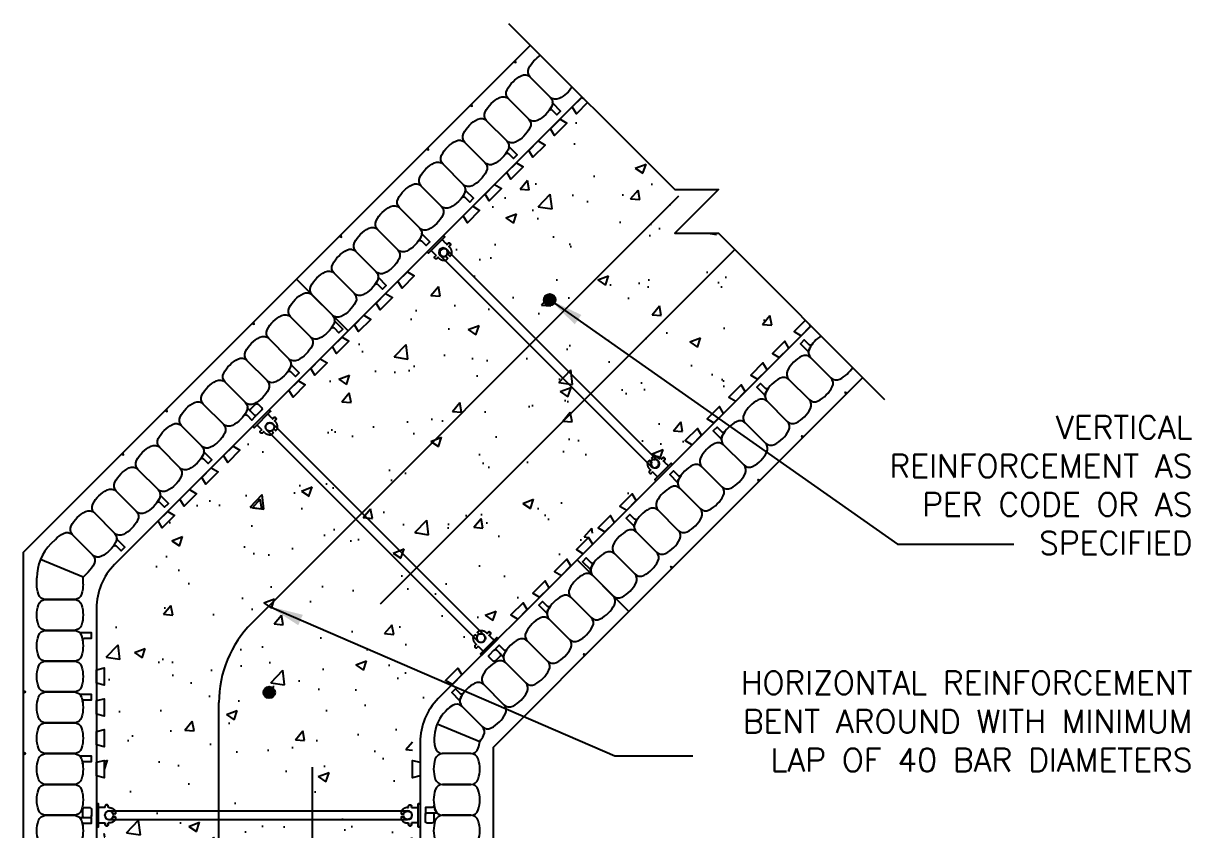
# Model space of a CAD drawing. Header units: inches. Extents: x 533.2 to 572.1, y 61.5 to 114.4.
# Drawn here: x 534.23 to 572.13, y 88.24 to 114.4 of the extents above; entities that cross this region are included whole.
import ezdxf

# ---------------------------------------------------------------- set-up
doc = ezdxf.new("R2010")
doc.units = ezdxf.units.IN
doc.header["$MEASUREMENT"] = 0
for name, color, linetype in [('DIM', 4, 'Continuous'), ('HATCH', 12, 'Continuous'), ('line25', 2, 'Continuous'), ('LINE3', 3, 'Continuous'), ('LINE50', 5, 'Continuous'), ('LINE9', 9, 'Continuous'), ('TEXT', 4, 'Continuous')]:
    doc.layers.add(name, color=color, linetype=linetype)
doc.styles.add('DIM', font='romans.shx', dxfattribs={"width": 0.7})
doc.styles.add('ROMANS', font='romans.shx', dxfattribs={"height": 0.75})
doc.dimstyles.new('ext_12', dxfattribs={"dimscale": 12, "dimtxt": 0.09375, "dimasz": 0.09375, "dimexe": 0.09375, "dimexo": 0.0625, "dimgap": 0.0625, "dimtad": 1, "dimdec": 1, "dimzin": 3, "dimdsep": 46, "dimlunit": 4, "dimtxsty": 'DIM', "dimcen": 0.09, "dimdle": 0.09375, "dimclrt": 4, "dimadec": 0, "dimazin": 0, "dimtfac": 1, "dimtdec": 1, "dimtmove": 2, "dimatfit": 3, "dimfxl": 0, "dimfrac": 2, "dimtolj": 1, "dimtzin": 0, "dimarcsym": 0})

# ---------------------------------------------------------------- blocks, each defined once
blk = doc.blocks.new('WEB_CENTRE_TOP_10')
for p, q in [((-0.141, 9.688), (-0.141, 0)), ((0.141, 9.688), (0.141, 0))]:
    blk.add_line(p, q)
for centre in [(0, 9.688), (0, 0)]:
    blk.add_circle(centre, 0.141)
blk = doc.blocks.new('Connector')
blk.add_point((0.271, 0))
at = {"layer": 'LINE9'}
for p, q in [((0, 0.375), (0, -0.375)), ((0.062, -0.375), (0.062, 0.375)), ((0.281, 0.25), (0.062, 0.25))]:
    blk.add_line(p, q, dxfattribs=at)
for points, weights in [([(0.007, 0.375), (0.004, 0.375), (0, 0.375)], [1, 0.972587069138, 0.950305488115]), ([(0.327, 0.343), (0.308, 0.343), (0.281, 0.317), (0.281, 0.297)], [1, 0.85355339, 0.85355339, 1]), ([(0.328, 0.343), (0.327, 0.343), (0.327, 0.343)], [1, 0.70710678, 1]), ([(0.375, 0.297), (0.375, 0.317), (0.348, 0.343), (0.329, 0.343)], [1, 0.85355339, 0.85355339, 1]), ([(0.406, 0.25), (0.546, 0.25), (0.619, 0.131)], [0.958404415409, 0.794674173519, 0.864651571113]), ([(0.619, 0.052), (0.612, 0.049), (0.604, 0.049)], [0.83615024178, 0.892081430621, 1]), ([(0, -0.375), (0.004, -0.375), (0.007, -0.375)], [0.950305488115, 0.972587069138, 1]), ([(0.281, -0.297), (0.281, -0.317), (0.308, -0.343), (0.327, -0.343)], [1, 0.85355339, 0.85355339, 1]), ([(0.327, -0.343), (0.281, -0.343), (0.281, -0.297)], [1, 0.70710678, 1]), ([(0.329, -0.343), (0.348, -0.343), (0.375, -0.317), (0.375, -0.297)], [1, 0.85355339, 0.85355339, 1]), ([(0.375, -0.297), (0.375, -0.343), (0.329, -0.343)], [1, 0.70710678, 1]), ([(0.619, -0.131), (0.546, -0.25), (0.406, -0.25)], [0.864651574428, 0.794674169686, 0.958404415195]), ([(0.604, -0.049), (0.612, -0.049), (0.619, -0.052)], [1, 0.89208144177, 0.836150253337])]:
    blk.add_rational_spline(points, weights, degree=2, dxfattribs=at)
for points, degree in [([(0, 0.375), (0.002, 0.375), (0.005, 0.375), (0.007, 0.375)], 3), ([(0.007, 0.375), (0.021, 0.375), (0.051, 0.375), (0.062, 0.375), (0.062, 0.375)], 3), ([(0.281, 0.25), (0.281, 0.297)], 1), ([(0.327, 0.343), (0.327, 0.343), (0.328, 0.343), (0.328, 0.343)], 3), ([(0.328, 0.343), (0.329, 0.343), (0.329, 0.343), (0.329, 0.343)], 3), ([(0.375, 0.25), (0.375, 0.297)], 1), ([(0.406, 0.25), (0.375, 0.25)], 1), ([(0.406, 0.25), (0.406, 0.25)], 1), ([(0.406, 0.25), (0.406, 0.25)], 1), ([(0.406, 0.25), (0.406, 0.25)], 1), ([(0.406, 0.25), (0.406, 0.25)], 1), ([(0.406, 0.25), (0.406, 0.25)], 1), ([(0.406, 0.25), (0.406, 0.25)], 1), ([(0.406, 0.25), (0.406, 0.25)], 1), ([(0.406, 0.25), (0.406, 0.25)], 1), ([(0.406, 0.25), (0.406, 0.25)], 1), ([(0.406, 0.25), (0.406, 0.25)], 1), ([(0.406, 0.25), (0.406, 0.25)], 1), ([(0.406, 0.25), (0.406, 0.25)], 1), ([(0.406, 0.25), (0.406, 0.25)], 1), ([(0.406, 0.25), (0.406, 0.25)], 1), ([(0.406, 0.25), (0.406, 0.25)], 1), ([(0.406, 0.25), (0.406, 0.25)], 1), ([(0.406, 0.25), (0.406, 0.25)], 1), ([(0.406, 0.25), (0.406, 0.25)], 1), ([(0.406, 0.25), (0.406, 0.25)], 1), ([(0.406, 0.25), (0.406, 0.25)], 1), ([(0.406, 0.25), (0.406, 0.25)], 1), ([(0.406, 0.25), (0.406, 0.25)], 1), ([(0.406, 0.25), (0.406, 0.25)], 1), ([(0.406, 0.25), (0.406, 0.25)], 1), ([(0.604, 0.049), (0.532, 0.049)], 1), ([(0.532, 0.049), (0.532, 0.049)], 1), ([(0.532, 0.049), (0.532, 0.049)], 1), ([(0.532, 0.049), (0.532, 0.049)], 1), ([(0.532, 0.049), (0.532, 0.049)], 1), ([(0.532, 0.049), (0.532, 0.049)], 1), ([(0.532, 0.049), (0.532, 0.049)], 1), ([(0.532, 0.049), (0.532, 0.049)], 1), ([(0.532, 0.049), (0.532, 0.049)], 1), ([(0.532, 0.049), (0.532, 0.049)], 1), ([(0.532, 0.049), (0.532, 0.049)], 1), ([(0.604, 0.049), (0.609, 0.049), (0.614, 0.05), (0.619, 0.052)], 3), ([(0.604, 0.049), (0.604, 0.049)], 1), ([(0.604, 0.049), (0.604, 0.049)], 1), ([(0.604, 0.049), (0.604, 0.049)], 1), ([(0.604, 0.049), (0.604, 0.049)], 1), ([(0.619, 0.131), (0.619, 0.052)], 1), ([(0.619, 0.131), (0.619, 0.131)], 1), ([(0.619, 0.131), (0.619, 0.131)], 1), ([(0.619, 0.131), (0.619, 0.131)], 1), ([(0.619, 0.131), (0.619, 0.131)], 1), ([(0.007, -0.375), (0.005, -0.375), (0.002, -0.375), (0, -0.375)], 3), ([(0.062, -0.375), (0.062, -0.375), (0.051, -0.375), (0.021, -0.375), (0.007, -0.375)], 3), ([(0.062, -0.25), (0.281, -0.25)], 1), ([(0.281, -0.297), (0.281, -0.25)], 1), ([(0.281, -0.25), (0.281, -0.297)], 1), ([(0.328, -0.343), (0.328, -0.343), (0.327, -0.343), (0.327, -0.343)], 3), ([(0.329, -0.343), (0.329, -0.343), (0.329, -0.343), (0.328, -0.343)], 3), ([(0.375, -0.25), (0.375, -0.297)], 1), ([(0.375, -0.297), (0.375, -0.25)], 1), ([(0.406, -0.25), (0.375, -0.25)], 1), ([(0.406, -0.25), (0.406, -0.25)], 1), ([(0.406, -0.25), (0.406, -0.25)], 1), ([(0.406, -0.25), (0.406, -0.25)], 1), ([(0.406, -0.25), (0.406, -0.25)], 1), ([(0.406, -0.25), (0.406, -0.25)], 1), ([(0.406, -0.25), (0.406, -0.25)], 1), ([(0.406, -0.25), (0.406, -0.25)], 1), ([(0.406, -0.25), (0.406, -0.25)], 1), ([(0.406, -0.25), (0.406, -0.25)], 1), ([(0.406, -0.25), (0.406, -0.25)], 1), ([(0.406, -0.25), (0.406, -0.25)], 1), ([(0.532, -0.049), (0.604, -0.049)], 1), ([(0.604, -0.049), (0.58, -0.049), (0.556, -0.049), (0.532, -0.049)], 3), ([(0.532, -0.049), (0.532, -0.049)], 1), ([(0.532, -0.049), (0.532, -0.049)], 1), ([(0.532, -0.049), (0.532, -0.049)], 1), ([(0.532, -0.049), (0.532, -0.049)], 1), ([(0.619, -0.052), (0.614, -0.05), (0.609, -0.049), (0.604, -0.049)], 3), ([(0.604, -0.049), (0.604, -0.049)], 1), ([(0.604, -0.049), (0.604, -0.049)], 1), ([(0.604, -0.049), (0.604, -0.049)], 1), ([(0.604, -0.049), (0.604, -0.049)], 1), ([(0.604, -0.049), (0.604, -0.049)], 1), ([(0.604, -0.049), (0.604, -0.049)], 1), ([(0.604, -0.049), (0.604, -0.049)], 1), ([(0.604, -0.049), (0.604, -0.049)], 1), ([(0.619, -0.052), (0.619, -0.131)], 1), ([(0.619, -0.131), (0.619, -0.131)], 1), ([(0.619, -0.131), (0.619, -0.131)], 1), ([(0.619, -0.131), (0.619, -0.131)], 1), ([(0.619, -0.131), (0.619, -0.131)], 1)]:
    blk.add_open_spline(points, degree=degree, dxfattribs=at)
for points, weights, knots in [([(0.062, 0.375), (0.062, 0.375), (0.046, 0.375), (0.03, 0.375), (0.007, 0.375)], [0.868718858569, 0.861102746415, 1, 0.861102734288, 0.868718859898], [0, 0, 0, 0.5, 0.5, 1, 1, 1]), ([(0.532, 0.049), (0.472, 0.203), (0.333, 0.113), (0.157, 0), (0.333, -0.113), (0.472, -0.203), (0.532, -0.049)], [0.899508922286, 0.599718215298, 1, 0.54226024, 1, 0.599718224335, 0.899508908749], [0, 0, 0, 0.318112, 0.318112, 0.681888, 0.681888, 1, 1, 1]), ([(0.007, -0.375), (0.03, -0.375), (0.046, -0.375), (0.062, -0.375), (0.062, -0.375)], [0.868718859319, 0.861102739573, 1, 0.861102742958, 0.868718858948], [0, 0, 0, 0.5, 0.5, 1, 1, 1])]:
    blk.add_rational_spline(points, weights, degree=2, knots=knots, dxfattribs=at)

msp = doc.modelspace()

# ---------------------------------------------------------------- hatches: boundary and pattern name
at = {"layer": 'HATCH'}
h = msp.add_hatch(dxfattribs=at)
h.set_pattern_fill('AR-CONC', color=256, scale=0.5, style=0)
h.set_pattern_definition([(50, (15.855, 22.5708), (3.586301, -0.31376), [0.375, -4.125]), (355, (15.855, 22.5708), (-0.693757, 3.76096), [0.3, -3.3]), (100.4514, (16.1537, 22.5446), (2.892547, 3.447198), [0.3187, -3.50571]), (46.1842, (15.855, 23.571), (5.336205, -0.827595), [0.5625, -6.1875]), (96.6356, (16.2995, 23.502), (4.673314, 4.87059), [0.47805, -5.258565]), (351.1842, (15.855, 23.571), (4.67331, 4.870593), [0.45, -4.95]), (21, (16.355, 23.3208), (2.984535, -2.013094), [0.375, -4.125]), (326, (16.355, 23.3208), (1.216577, 3.62575), [0.3, -3.3]), (71.4514, (16.6036, 23.153), (4.201113, 1.612652), [0.3187, -3.50571]), (37.5, (15.8549, 22.5708), (0.0607993, 1.6644693), [0, -3.26, 0, -3.35, 0, -3.3125]), (7.5, (15.8549, 22.5708), (1.3153477, 1.9720586), [0, -1.91, 0, -3.185, 0, -1.2625]), (327.5, (14.7399, 22.5708), (2.6691122, -0.1127744), [0, -1.25, 0, -3.9, 0, -5.175]), (317.5, (14.2399, 22.5708), (2.915931, 0.500525), [0, -1.625, 0, -2.59, 0, -3.675])])
h.paths.add_polyline_path([(546.853, 92.011), (559.609, 104.767), (556.78, 107.595), (555.366, 107.595), (556.78, 109.009), (555.366, 109.009), (552.537, 111.838), (536.853, 96.153), (536.853, 67.491), (540.754, 67.491), (542.041, 68.777), (542.041, 66.841), (542.762, 67.563), (546.853, 67.563)])
at = {"layer": 'LINE3'}
for points in [[(551.118, 105.436, 1), (551.493, 105.436, 1)], [(542.018, 92.694, 1), (542.393, 92.694, 1)]]:
    msp.add_hatch(color=256, dxfattribs=at).paths.add_polyline_path(points)

# ---------------------------------------------------------------- linework, layer by layer
at = {"layer": 'line25'}
for p, q in [((552.361, 112.015), (544.768, 104.422)), ((544.768, 104.422), (537.189, 96.842)), ((559.785, 104.59), (552.192, 96.997)), ((552.192, 96.997), (547.689, 92.493)), ((536.603, 95.428), (536.603, 68.709)), ((547.103, 91.079), (547.103, 68.709)), ((536.434, 88.689), (536.434, 88.709))]:
    msp.add_line(p, q, dxfattribs=at)
for points in [[(552.537, 111.838), (552.17, 111.471), (552.038, 111.692), (552.347, 112.001), (552.415, 111.96)], [(559.609, 104.767), (559.242, 104.4), (559.462, 104.267), (559.772, 104.576), (559.731, 104.644)]]:
    msp.add_lwpolyline(points, dxfattribs=at)
for points in [[(551.64, 111.294), (551.861, 111.161), (551.463, 110.764), (551.331, 110.984)], [(550.933, 110.587), (551.154, 110.454), (550.756, 110.056), (550.624, 110.277)], [(550.226, 109.88), (550.447, 109.747), (550.049, 109.349), (549.916, 109.57)], [(549.519, 109.173), (549.74, 109.04), (549.342, 108.642), (549.209, 108.863)], [(548.812, 108.466), (549.033, 108.333), (548.635, 107.935), (548.502, 108.156)], [(546.69, 106.344), (546.911, 106.211), (546.514, 105.814), (546.381, 106.035)], [(545.983, 105.637), (546.204, 105.504), (545.806, 105.107), (545.674, 105.328)], [(545.276, 104.93), (545.497, 104.797), (545.099, 104.4), (544.967, 104.62)], [(544.569, 104.223), (544.79, 104.09), (544.392, 103.693), (544.26, 103.913)], [(559.065, 103.869), (558.932, 104.09), (558.534, 103.693), (558.755, 103.56)], [(543.862, 103.516), (544.083, 103.383), (543.685, 102.985), (543.552, 103.206)], [(558.358, 103.162), (558.225, 103.383), (557.827, 102.985), (558.048, 102.853)], [(543.155, 102.809), (543.376, 102.676), (542.978, 102.278), (542.845, 102.499)], [(557.651, 102.455), (557.518, 102.676), (557.12, 102.278), (557.341, 102.146)], [(556.943, 101.748), (556.811, 101.969), (556.413, 101.571), (556.634, 101.439)], [(556.236, 101.041), (556.104, 101.262), (555.706, 100.864), (555.927, 100.731)], [(541.034, 100.687), (541.254, 100.555), (540.857, 100.157), (540.724, 100.378)], [(540.326, 99.98), (540.547, 99.848), (540.15, 99.45), (540.017, 99.671)], [(539.619, 99.273), (539.84, 99.14), (539.443, 98.743), (539.31, 98.964)], [(554.115, 98.92), (553.982, 99.14), (553.585, 98.743), (553.806, 98.61)], [(538.912, 98.566), (539.133, 98.433), (538.735, 98.036), (538.603, 98.257)], [(553.408, 98.212), (553.275, 98.433), (552.878, 98.036), (553.098, 97.903)], [(552.701, 97.505), (552.568, 97.726), (552.17, 97.329), (552.391, 97.196)], [(551.994, 96.798), (551.861, 97.019), (551.463, 96.621), (551.684, 96.489)], [(551.287, 96.091), (551.154, 96.312), (550.756, 95.914), (550.977, 95.782)], [(550.579, 95.384), (550.447, 95.605), (550.049, 95.207), (550.27, 95.075)], [(536.603, 93.428), (536.853, 93.491), (536.853, 92.928), (536.603, 92.991)], [(548.149, 92.953), (547.928, 93.086), (548.325, 93.484), (548.458, 93.263)], [(536.603, 92.428), (536.853, 92.491), (536.853, 91.928), (536.603, 91.991)], [(536.603, 91.428), (536.853, 91.491), (536.853, 90.928), (536.603, 90.991)], [(536.603, 90.428), (536.853, 90.491), (536.853, 89.928), (536.603, 89.991)], [(547.103, 89.991), (546.853, 89.928), (546.853, 90.491), (547.103, 90.428)]]:
    msp.add_lwpolyline(points, close=True, dxfattribs=at)
for centre in [(538.603, 95.428), (549.103, 91.079)]:
    msp.add_arc(centre, 2, 135, 180, dxfattribs=at)
at = {"layer": 'LINE3'}
for p, q in [((555.489, 108.792), (541.639, 94.941)), ((545.819, 95.565), (557.315, 107.06)), ((540.572, 67.396), (540.572, 92.365)), ((543.604, 67.396), (543.604, 90.269))]:
    msp.add_line(p, q, dxfattribs=at)
for centre in [(551.305, 105.436), (542.205, 92.694)]:
    msp.add_circle(centre, 0.188, dxfattribs=at)
msp.add_arc((544.221, 92.363), 3.649, 135.0384, 179.9616, dxfattribs=at)
at = {"layer": 'LINE50'}
for p, q in [((543.088, 106.101), (550.681, 113.694)), ((534.228, 97.24), (543.088, 106.101)), ((543.088, 106.101), (544.768, 104.422)), ((543.088, 106.101), (544.768, 104.422)), ((544.768, 104.422), (543.088, 106.101)), ((543.088, 106.101), (544.768, 104.422)), ((553.872, 95.318), (561.465, 102.911)), ((534.228, 68.709), (534.228, 97.24)), ((552.192, 96.997), (553.872, 95.318)), ((553.872, 95.318), (552.192, 96.997)), ((553.872, 95.318), (552.192, 96.997)), ((553.872, 95.318), (552.192, 96.997)), ((549.478, 90.924), (553.872, 95.318)), ((549.478, 68.709), (549.478, 90.924))]:
    msp.add_line(p, q, dxfattribs=at)
at = {"layer": 'LINE9'}
for p, q in [((535.266, 97.66), (535.123, 97.517)), ((536.165, 96.438), (534.784, 97.01)), ((534.665, 96.209), (534.665, 96.412)), ((536.327, 96.599), (536.165, 96.438)), ((536.165, 96.209), (536.165, 96.438)), ((549.115, 91.589), (548.464, 92.24)), ((547.659, 91.677), (549.035, 91.107)), ((548.751, 90.709), (547.83, 90.709)), ((547.271, 88.73), (547.271, 88.709))]:
    msp.add_line(p, q, dxfattribs=at)
at = {"layer": 'LINE9', "flags": 128}
msp.add_lwpolyline([(549.974, 114.401), (555.366, 109.009), (556.78, 109.009), (555.366, 107.595), (556.78, 107.595), (562.172, 102.203)], dxfattribs=at)
at = {"layer": 'LINE9'}
for points in [[(552.032, 112.343, -0.13547), (551.615, 111.961, -0.325305), (551.325, 112.007), (550.674, 112.658, -0.325305), (550.628, 112.949, -0.13547), (551.01, 113.365, -0.325305)], [(560.114, 104.261, 0.13547), (559.732, 103.845, 0.325305), (559.778, 103.554), (560.429, 102.903, 0.325305), (560.719, 102.857, 0.13547), (561.136, 103.239, 0.325305)], [(535.266, 97.66, -0.078351), (535.534, 97.855, -0.325305), (535.824, 97.809), (536.476, 97.158, -0.325305), (536.521, 96.867, -0.157671)], [(536.521, 96.867, -0.078351), (536.327, 96.599, -0.325305)], [(536.165, 96.209, -0.078351), (536.114, 95.882, -0.325305), (535.876, 95.709), (534.955, 95.709, -0.325305), (534.717, 95.882, -0.078351), (534.665, 96.209, -0.325305)]]:
    msp.add_lwpolyline(points, format="xyb", dxfattribs=at)
for points in [[(550.137, 113.15), (550.205, 113.127), (550.182, 113.194)], [(548.723, 111.736), (548.791, 111.712), (548.767, 111.78)], [(547.309, 110.322), (547.377, 110.298), (547.353, 110.366)], [(544.481, 107.493), (544.548, 107.47), (544.525, 107.537)], [(541.652, 104.665), (541.72, 104.641), (541.696, 104.709)], [(560.921, 102.367), (560.897, 102.434), (560.965, 102.411)], [(538.824, 101.836), (538.891, 101.813), (538.868, 101.881)], [(559.507, 100.952), (559.483, 101.02), (559.551, 100.997)], [(537.41, 100.422), (537.477, 100.399), (537.454, 100.466)], [(558.092, 99.538), (558.069, 99.606), (558.137, 99.582)], [(555.264, 96.71), (555.24, 96.777), (555.308, 96.754)], [(552.436, 93.881), (552.412, 93.949), (552.48, 93.926)], [(534.228, 92.678), (534.292, 92.709), (534.228, 92.741)], [(534.228, 90.678), (534.292, 90.709), (534.228, 90.741)]]:
    msp.add_lwpolyline(points, close=True, dxfattribs=at)
for points in [[(551.371, 111.716, -0.157671), (550.908, 111.254, -0.325305), (550.618, 111.3), (549.966, 111.951, -0.325305), (549.921, 112.242, -0.157671), (550.383, 112.704, -0.325305), (550.674, 112.658), (551.325, 112.007, -0.325305)], [(550.664, 111.009, -0.157671), (550.201, 110.547, -0.325305), (549.911, 110.593), (549.259, 111.244, -0.325305), (549.214, 111.534, -0.157671), (549.676, 111.997, -0.325305), (549.966, 111.951), (550.618, 111.3, -0.325305)], [(551.371, 111.716, -0.037267), (551.288, 111.581, -0.463036), (551.383, 111.589), (551.54, 111.432), (551.661, 111.553), (551.416, 111.798, -0.189002), (551.398, 111.84, -0.128407)], [(549.957, 110.302, -0.157671), (549.494, 109.84, -0.325305), (549.204, 109.885), (548.552, 110.537, -0.325305), (548.506, 110.827, -0.157671), (548.969, 111.29, -0.325305), (549.259, 111.244), (549.911, 110.593, -0.325305)], [(549.249, 109.595, -0.157671), (548.787, 109.133, -0.325305), (548.496, 109.178), (547.845, 109.83, -0.325305), (547.799, 110.12, -0.157671), (548.262, 110.583, -0.325305), (548.552, 110.537), (549.204, 109.885, -0.325305)], [(549.957, 110.302, -0.037267), (549.874, 110.167, -0.463036), (549.969, 110.175), (550.126, 110.018), (550.247, 110.139), (550.002, 110.384, -0.189002), (549.984, 110.425, -0.128407)], [(548.542, 108.888, -0.157671), (548.08, 108.425, -0.325305), (547.789, 108.471), (547.138, 109.123, -0.325305), (547.092, 109.413, -0.157671), (547.555, 109.876, -0.325305), (547.845, 109.83), (548.496, 109.178, -0.325305)], [(547.835, 108.181, -0.157671), (547.373, 107.718, -0.325305), (547.082, 107.764), (546.431, 108.415, -0.325305), (546.385, 108.706, -0.157671), (546.847, 109.168, -0.325305), (547.138, 109.123), (547.789, 108.471, -0.325305)], [(548.542, 108.888, -0.037267), (548.46, 108.753, -0.463036), (548.555, 108.76), (548.712, 108.604), (548.833, 108.725), (548.588, 108.969, -0.189002), (548.57, 109.011, -0.128407)], [(547.128, 107.474, -0.157671), (546.666, 107.011, -0.325305), (546.375, 107.057), (545.724, 107.708, -0.325305), (545.678, 107.999, -0.157671), (546.14, 108.461, -0.325305), (546.431, 108.415), (547.082, 107.764, -0.325305)], [(546.421, 106.766, -0.157671), (545.959, 106.304, -0.325305), (545.668, 106.35), (545.017, 107.001, -0.325305), (544.971, 107.292, -0.157671), (545.433, 107.754, -0.325305), (545.724, 107.708), (546.375, 107.057, -0.325305)], [(547.128, 107.474, -0.037267), (547.046, 107.338, -0.463036), (547.141, 107.346), (547.298, 107.19), (547.418, 107.31), (547.174, 107.555, -0.189002), (547.155, 107.597, -0.128407)], [(545.714, 106.059, -0.157671), (545.252, 105.597, -0.325305), (544.961, 105.643), (544.31, 106.294, -0.325305), (544.264, 106.585, -0.157671), (544.726, 107.047, -0.325305), (545.017, 107.001), (545.668, 106.35, -0.325305)], [(545.007, 105.352, -0.157671), (544.544, 104.89, -0.325305), (544.254, 104.936), (543.602, 105.587, -0.325305), (543.557, 105.878, -0.157671), (544.019, 106.34, -0.325305), (544.31, 106.294), (544.961, 105.643, -0.325305)], [(545.714, 106.059, -0.037267), (545.632, 105.924, -0.463036), (545.727, 105.932), (545.883, 105.775), (546.004, 105.896), (545.759, 106.141, -0.189002), (545.741, 106.183, -0.128407)], [(544.3, 104.645, -0.157671), (543.837, 104.183, -0.325305), (543.547, 104.229), (542.895, 104.88, -0.325305), (542.85, 105.171, -0.157671), (543.312, 105.633, -0.325305), (543.602, 105.587), (544.254, 104.936, -0.325305)], [(543.593, 103.938, -0.157671), (543.13, 103.476, -0.325305), (542.84, 103.521), (542.188, 104.173, -0.325305), (542.142, 104.463, -0.157671), (542.605, 104.926, -0.325305), (542.895, 104.88), (543.547, 104.229, -0.325305)], [(544.3, 104.645, -0.037267), (544.217, 104.51, -0.463036), (544.312, 104.518), (544.469, 104.361), (544.59, 104.482), (544.345, 104.727, -0.189002), (544.327, 104.768, -0.128407)], [(542.885, 103.231, -0.157671), (542.423, 102.769, -0.325305), (542.133, 102.814), (541.481, 103.466, -0.325305), (541.435, 103.756, -0.157671), (541.898, 104.219, -0.325305), (542.188, 104.173), (542.84, 103.521, -0.325305)], [(559.732, 103.845, -0.037267), (559.814, 103.98, -0.463036), (559.719, 103.972), (559.562, 104.129), (559.442, 104.008), (559.686, 103.763, -0.189002), (559.705, 103.721, -0.128407)], [(542.178, 102.524, -0.157671), (541.716, 102.061, -0.325305), (541.425, 102.107), (540.774, 102.759, -0.325305), (540.728, 103.049, -0.157671), (541.191, 103.512, -0.325305), (541.481, 103.466), (542.133, 102.814, -0.325305)], [(559.487, 103.6, 0.157671), (559.025, 103.138, 0.325305), (559.07, 102.847), (559.722, 102.196, 0.325305), (560.012, 102.15, 0.157671), (560.475, 102.612, 0.325305), (560.429, 102.903), (559.778, 103.554, 0.325305)], [(542.885, 103.231, -0.037267), (542.803, 103.096, -0.463036), (542.898, 103.104), (543.055, 102.947), (543.176, 103.068), (542.931, 103.312, -0.189002), (542.913, 103.354, -0.128407)], [(541.471, 101.817, -0.157671), (541.009, 101.354, -0.325305), (540.718, 101.4), (540.067, 102.052, -0.325305), (540.021, 102.342, -0.157671), (540.483, 102.804, -0.325305), (540.774, 102.759), (541.425, 102.107, -0.325305)], [(558.78, 102.893, 0.157671), (558.318, 102.43, 0.325305), (558.363, 102.14), (559.015, 101.489, 0.325305), (559.305, 101.443, 0.157671), (559.768, 101.905, 0.325305), (559.722, 102.196), (559.07, 102.847, 0.325305)], [(558.318, 102.43, -0.037267), (558.4, 102.566, -0.463036), (558.305, 102.558), (558.148, 102.714), (558.027, 102.594), (558.272, 102.349, -0.189002), (558.29, 102.307, -0.128407)], [(540.764, 101.11, -0.157671), (540.302, 100.647, -0.325305), (540.011, 100.693), (539.36, 101.344, -0.325305), (539.314, 101.635, -0.157671), (539.776, 102.097, -0.325305), (540.067, 102.052), (540.718, 101.4, -0.325305)], [(541.956, 101.848), (541.806, 101.698, -0.414214), (541.717, 101.698), (541.609, 101.806, -0.414214), (541.609, 101.894), (541.76, 102.044, -0.414214), (541.848, 102.044), (541.956, 101.936, -0.414214)], [(558.073, 102.186, 0.157671), (557.61, 101.723, 0.325305), (557.656, 101.433), (558.308, 100.781, 0.325305), (558.598, 100.736, 0.157671), (559.061, 101.198, 0.325305), (559.015, 101.489), (558.363, 102.14, 0.325305)], [(541.471, 101.817, -0.037267), (541.389, 101.682, -0.463036), (541.484, 101.689), (541.641, 101.533), (541.761, 101.654), (541.517, 101.898, -0.189002), (541.498, 101.94, -0.128407)], [(540.057, 100.402, -0.157671), (539.595, 99.94, -0.325305), (539.304, 99.986), (538.653, 100.637, -0.325305), (538.607, 100.928, -0.157671), (539.069, 101.39, -0.325305), (539.36, 101.344), (540.011, 100.693, -0.325305)], [(556.903, 101.016, -0.037267), (556.986, 101.151, -0.463036), (556.891, 101.144), (556.734, 101.3), (556.613, 101.179), (556.858, 100.935, -0.189002), (556.876, 100.893, -0.128407)], [(557.366, 101.479, 0.157671), (556.903, 101.016, 0.325305), (556.949, 100.726), (557.6, 100.074, 0.325305), (557.891, 100.029, 0.157671), (558.353, 100.491, 0.325305), (558.308, 100.781), (557.656, 101.433, 0.325305)], [(539.35, 99.695, -0.157671), (538.888, 99.233, -0.325305), (538.597, 99.279), (537.946, 99.93, -0.325305), (537.9, 100.221, -0.157671), (538.362, 100.683, -0.325305), (538.653, 100.637), (539.304, 99.986, -0.325305)], [(540.057, 100.402, -0.037267), (539.975, 100.267, -0.463036), (540.07, 100.275), (540.226, 100.118), (540.347, 100.239), (540.103, 100.484, -0.189002), (540.084, 100.526, -0.128407)], [(556.659, 100.772, 0.157671), (556.196, 100.309, 0.325305), (556.242, 100.019), (556.893, 99.367, 0.325305), (557.184, 99.321, 0.157671), (557.646, 99.784, 0.325305), (557.6, 100.074), (556.949, 100.726, 0.325305)], [(555.951, 100.064, 0.157671), (555.489, 99.602, 0.325305), (555.535, 99.311), (556.186, 98.66, 0.325305), (556.477, 98.614, 0.157671), (556.939, 99.077, 0.325305), (556.893, 99.367), (556.242, 100.019, 0.325305)], [(538.643, 98.988, -0.157671), (538.18, 98.526, -0.325305), (537.89, 98.572), (537.239, 99.223, -0.325305), (537.193, 99.514, -0.157671), (537.655, 99.976, -0.325305), (537.946, 99.93), (538.597, 99.279, -0.325305)], [(555.489, 99.602, -0.037267), (555.571, 99.737, -0.463036), (555.476, 99.729), (555.32, 99.886), (555.199, 99.765), (555.444, 99.521, -0.189002), (555.462, 99.479, -0.128407)], [(555.244, 99.357, 0.157671), (554.782, 98.895, 0.325305), (554.828, 98.604), (555.479, 97.953, 0.325305), (555.77, 97.907, 0.157671), (556.232, 98.37, 0.325305), (556.186, 98.66), (555.535, 99.311, 0.325305)], [(537.936, 98.281, -0.157671), (537.473, 97.819, -0.325305), (537.183, 97.865), (536.531, 98.516, -0.325305), (536.486, 98.807, -0.157671), (536.948, 99.269, -0.325305), (537.239, 99.223), (537.89, 98.572, -0.325305)], [(538.643, 98.988, -0.037267), (538.561, 98.853, -0.463036), (538.656, 98.861), (538.812, 98.704), (538.933, 98.825), (538.688, 99.07, -0.189002), (538.67, 99.112, -0.128407)], [(537.229, 97.574, -0.157671), (536.766, 97.112, -0.325305), (536.476, 97.158), (535.824, 97.809, -0.325305), (535.778, 98.099, -0.157671), (536.241, 98.562, -0.325305), (536.531, 98.516), (537.183, 97.865, -0.325305)], [(554.537, 98.65, 0.157671), (554.075, 98.188, 0.325305), (554.121, 97.897), (554.772, 97.246, 0.325305), (555.063, 97.2, 0.157671), (555.525, 97.662, 0.325305), (555.479, 97.953), (554.828, 98.604, 0.325305)], [(554.075, 98.188, -0.037267), (554.157, 98.323, -0.463036), (554.062, 98.315), (553.905, 98.472), (553.785, 98.351), (554.029, 98.106, -0.189002), (554.048, 98.064, -0.128407)], [(553.83, 97.943, 0.157671), (553.368, 97.481, 0.325305), (553.414, 97.19), (554.065, 96.539, 0.325305), (554.356, 96.493, 0.157671), (554.818, 96.955, 0.325305), (554.772, 97.246), (554.121, 97.897, 0.325305)], [(537.229, 97.574, -0.037267), (537.146, 97.439, -0.463036), (537.241, 97.447), (537.398, 97.29), (537.519, 97.411), (537.274, 97.656, -0.189002), (537.256, 97.697, -0.128407)], [(552.661, 96.774, -0.037267), (552.743, 96.909, -0.463036), (552.648, 96.901), (552.491, 97.058), (552.37, 96.937), (552.615, 96.692, -0.189002), (552.633, 96.65, -0.128407)], [(553.123, 97.236, 0.157671), (552.661, 96.774, 0.325305), (552.706, 96.483), (553.358, 95.832, 0.325305), (553.648, 95.786, 0.157671), (554.111, 96.248, 0.325305), (554.065, 96.539), (553.414, 97.19, 0.325305)], [(552.416, 96.529, 0.157671), (551.954, 96.067, 0.325305), (551.999, 95.776), (552.651, 95.125, 0.325305), (552.941, 95.079, 0.157671), (553.404, 95.541, 0.325305), (553.358, 95.832), (552.706, 96.483, 0.325305)], [(536.114, 95.536, -0.157671), (536.114, 94.882, -0.325305), (535.876, 94.709), (534.955, 94.709, -0.325305), (534.717, 94.882, -0.157671), (534.717, 95.536, -0.325305), (534.955, 95.709), (535.876, 95.709, -0.325305)], [(551.246, 95.359, -0.037267), (551.329, 95.494, -0.463036), (551.234, 95.487), (551.077, 95.643), (550.956, 95.523), (551.201, 95.278, -0.189002), (551.219, 95.236, -0.128407)], [(551.709, 95.822, 0.157671), (551.246, 95.359, 0.325305), (551.292, 95.069), (551.944, 94.417, 0.325305), (552.234, 94.372, 0.157671), (552.697, 94.834, 0.325305), (552.651, 95.125), (551.999, 95.776, 0.325305)], [(551.002, 95.115, 0.157671), (550.539, 94.652, 0.325305), (550.585, 94.362), (551.237, 93.71, 0.325305), (551.527, 93.665, 0.157671), (551.989, 94.127, 0.325305), (551.944, 94.417), (551.292, 95.069, 0.325305)], [(536.114, 94.536, -0.157671), (536.114, 93.882, -0.325305), (535.876, 93.709), (534.955, 93.709, -0.325305), (534.717, 93.882, -0.157671), (534.717, 94.536, -0.325305), (534.955, 94.709), (535.876, 94.709, -0.325305)], [(536.114, 94.536, -0.037267), (536.151, 94.383, -0.463036), (536.213, 94.455), (536.434, 94.455), (536.434, 94.626), (536.088, 94.626, -0.189002), (536.046, 94.643, -0.128407)], [(550.295, 94.408, 0.157671), (549.832, 93.945, 0.325305), (549.878, 93.655), (550.529, 93.003, 0.325305), (550.82, 92.957, 0.157671), (551.282, 93.42, 0.325305), (551.237, 93.71), (550.585, 94.362, 0.325305)], [(549.694, 93.956, -0.414214), (549.694, 93.868), (549.544, 93.718, -0.414214), (549.456, 93.718), (549.348, 93.826, -0.414214), (549.348, 93.914), (549.498, 94.064, -0.414214), (549.586, 94.064)], [(549.832, 93.945, -0.037267), (549.915, 94.08, -0.463036), (549.82, 94.072), (549.663, 94.229), (549.542, 94.108), (549.787, 93.864, -0.189002), (549.805, 93.822, -0.128407)], [(536.114, 93.536, -0.157671), (536.114, 92.882, -0.325305), (535.876, 92.709), (534.955, 92.709, -0.325305), (534.717, 92.882, -0.157671), (534.717, 93.536, -0.325305), (534.955, 93.709), (535.876, 93.709, -0.325305)], [(549.587, 93.7, 0.157671), (549.125, 93.238, 0.325305), (549.171, 92.948), (549.822, 92.296, 0.325305), (550.113, 92.25, 0.157671), (550.575, 92.713, 0.325305), (550.529, 93.003), (549.878, 93.655, 0.325305)], [(548.88, 92.993, 0.157671), (548.418, 92.531, 0.325305), (548.464, 92.24), (549.115, 91.589, 0.325305), (549.406, 91.543, 0.157671), (549.868, 92.006, 0.325305), (549.822, 92.296), (549.171, 92.948, 0.325305)], [(536.114, 92.536, -0.157671), (536.114, 91.882, -0.325305), (535.876, 91.709), (534.955, 91.709, -0.325305), (534.717, 91.882, -0.157671), (534.717, 92.536, -0.325305), (534.955, 92.709), (535.876, 92.709, -0.325305)], [(536.114, 92.536, -0.037267), (536.151, 92.383, -0.463036), (536.213, 92.455), (536.434, 92.455), (536.434, 92.626), (536.088, 92.626, -0.189002), (536.046, 92.643, -0.128407)], [(548.418, 92.531, -0.037267), (548.5, 92.666, -0.463036), (548.405, 92.658), (548.249, 92.815), (548.128, 92.694), (548.373, 92.449, -0.189002), (548.391, 92.408, -0.128407)], [(536.114, 91.536, -0.157671), (536.114, 90.882, -0.325305), (535.876, 90.709), (534.955, 90.709, -0.325305), (534.717, 90.882, -0.157671), (534.717, 91.536, -0.325305), (534.955, 91.709), (535.876, 91.709, -0.325305)], [(536.114, 90.536, -0.157671), (536.114, 89.882, -0.325305), (535.876, 89.709), (534.955, 89.709, -0.325305), (534.717, 89.882, -0.157671), (534.717, 90.536, -0.325305), (534.955, 90.709), (535.876, 90.709, -0.325305)], [(536.114, 90.536, -0.037267), (536.151, 90.383, -0.463036), (536.213, 90.455), (536.434, 90.455), (536.434, 90.626), (536.088, 90.626, -0.189002), (536.046, 90.643, -0.128407)], [(547.592, 90.536, 0.157671), (547.592, 89.882, 0.325305), (547.83, 89.709), (548.751, 89.709, 0.325305), (548.989, 89.882, 0.157671), (548.989, 90.536, 0.325305), (548.751, 90.709), (547.83, 90.709, 0.325305)], [(536.114, 89.536, -0.157671), (536.114, 88.882, -0.325305), (535.876, 88.709), (534.955, 88.709, -0.325305), (534.717, 88.882, -0.157671), (534.717, 89.536, -0.325305), (534.955, 89.709), (535.876, 89.709, -0.325305)], [(547.592, 89.536, 0.157671), (547.592, 88.882, 0.325305), (547.83, 88.709), (548.751, 88.709, 0.325305), (548.989, 88.882, 0.157671), (548.989, 89.536, 0.325305), (548.751, 89.709), (547.83, 89.709, 0.325305)], [(536.114, 88.536, -0.157671), (536.114, 87.882, -0.325305), (535.876, 87.709), (534.955, 87.709, -0.325305), (534.717, 87.882, -0.157671), (534.717, 88.536, -0.325305), (534.955, 88.709), (535.876, 88.709, -0.325305)], [(536.434, 88.901), (536.434, 88.689, -0.414214), (536.372, 88.626), (536.219, 88.626, -0.414214), (536.157, 88.689), (536.157, 88.901, -0.414214), (536.219, 88.963), (536.372, 88.963, -0.414214)], [(547.592, 88.882, -0.037267), (547.554, 89.036, -0.463036), (547.493, 88.963), (547.271, 88.963), (547.271, 88.793), (547.617, 88.793, -0.189002), (547.66, 88.776, -0.128407)], [(547.592, 88.882, -0.037267), (547.554, 89.036, -0.463036), (547.493, 88.963), (547.271, 88.963), (547.271, 88.793), (547.617, 88.793, -0.189002), (547.66, 88.776, -0.128407)], [(547.486, 88.793, -0.414214), (547.549, 88.73), (547.549, 88.518, -0.414214), (547.486, 88.455), (547.334, 88.455, -0.414214), (547.271, 88.518), (547.271, 88.73, -0.414214), (547.334, 88.793)], [(547.592, 88.536, 0.157671), (547.592, 87.882, 0.325305), (547.83, 87.709), (548.751, 87.709, 0.325305), (548.989, 87.882, 0.157671), (548.989, 88.536, 0.325305), (548.751, 88.709), (547.83, 88.709, 0.325305)], [(536.114, 88.536, -0.037267), (536.151, 88.383, -0.463036), (536.213, 88.455), (536.434, 88.455), (536.434, 88.626), (536.088, 88.626, -0.189002), (536.046, 88.643, -0.128407)]]:
    msp.add_lwpolyline(points, format="xyb", close=True, dxfattribs=at)
for centre, radius, start, end in [((536.228, 96.412), 1.563, 135, 180), ((548.88, 91.171), 1.322, 123.6127, 191.3873), ((548.287, 92.064), 0.25, 45, 123.6127), ((548.938, 91.412), 0.25, 332.9202, 45), ((547.978, 91.209), 1.063, 342.0798, 354.4628), ((548.215, 91.782), 1.062, 320.5372, 332.9202), ((547.83, 90.959), 0.25, 191.3873, 270), ((548.751, 90.959), 0.25, 270, 342.0798)]:
    msp.add_arc(centre, radius, start, end, dxfattribs=at)

# ---------------------------------------------------------------- block references
at = {"xscale": -1, "rotation": 134.9999999998616}
for p in [(547.596, 107.25), (541.939, 101.593)]:
    msp.add_blockref('Connector', p, dxfattribs=at)
at = {"rotation": 134.9999999998615}
for p in [(555.021, 99.825), (549.364, 94.169)]:
    msp.add_blockref('Connector', p, dxfattribs=at)
msp.add_blockref('Connector', (536.603, 88.709))
at = {"xscale": -1}
msp.add_blockref('Connector', (547.103, 88.709), dxfattribs=at)
at = {"layer": 'LINE9', "xscale": -1}
for p, rotation in [((554.702, 100.122, 0.274), 44.99999999999056), ((546.697, 88.709), 90)]:
    msp.add_blockref('WEB_CENTRE_TOP_10', p, dxfattribs=dict(at, rotation=rotation))
at = {"layer": 'LINE9', "rotation": 44.99999999984369}
msp.add_blockref('WEB_CENTRE_TOP_10', (549.077, 94.456), dxfattribs=at)

# ---------------------------------------------------------------- texts
at = {"layer": 'TEXT', "char_height": 0.75, "attachment_point": 3, "style": 'ROMANS'}
for s, insert, width in [('VERTICAL REINFORCEMENT AS PER CODE OR AS SPECIFIED', (572.166, 101.669), 12.97903), ('HORIZONTAL REINFORCEMENT BENT AROUND WITH MINIMUM LAP OF 40 BAR DIAMETERS', (572.166, 93.38), 17.52535)]:
    msp.add_mtext(s, dxfattribs=dict(at, insert=insert, width=width))

# ---------------------------------------------------------------- leaders
at = {"layer": 'DIM'}
msp.add_leader([(542.189, 95.491), (553.417, 90.637), (555.953, 90.637)], dimstyle='ext_12', override={"dimgap": 0.0625, "dimtad": 0}, dxfattribs=at)
at = {"layer": 'TEXT'}
msp.add_leader([(551.305, 105.436), (562.587, 97.509), (566.369, 97.509)], dimstyle='ext_12', override={"dimgap": 0.0625, "dimtad": 0}, dxfattribs=at)

doc.saveas('drawing.dxf')
